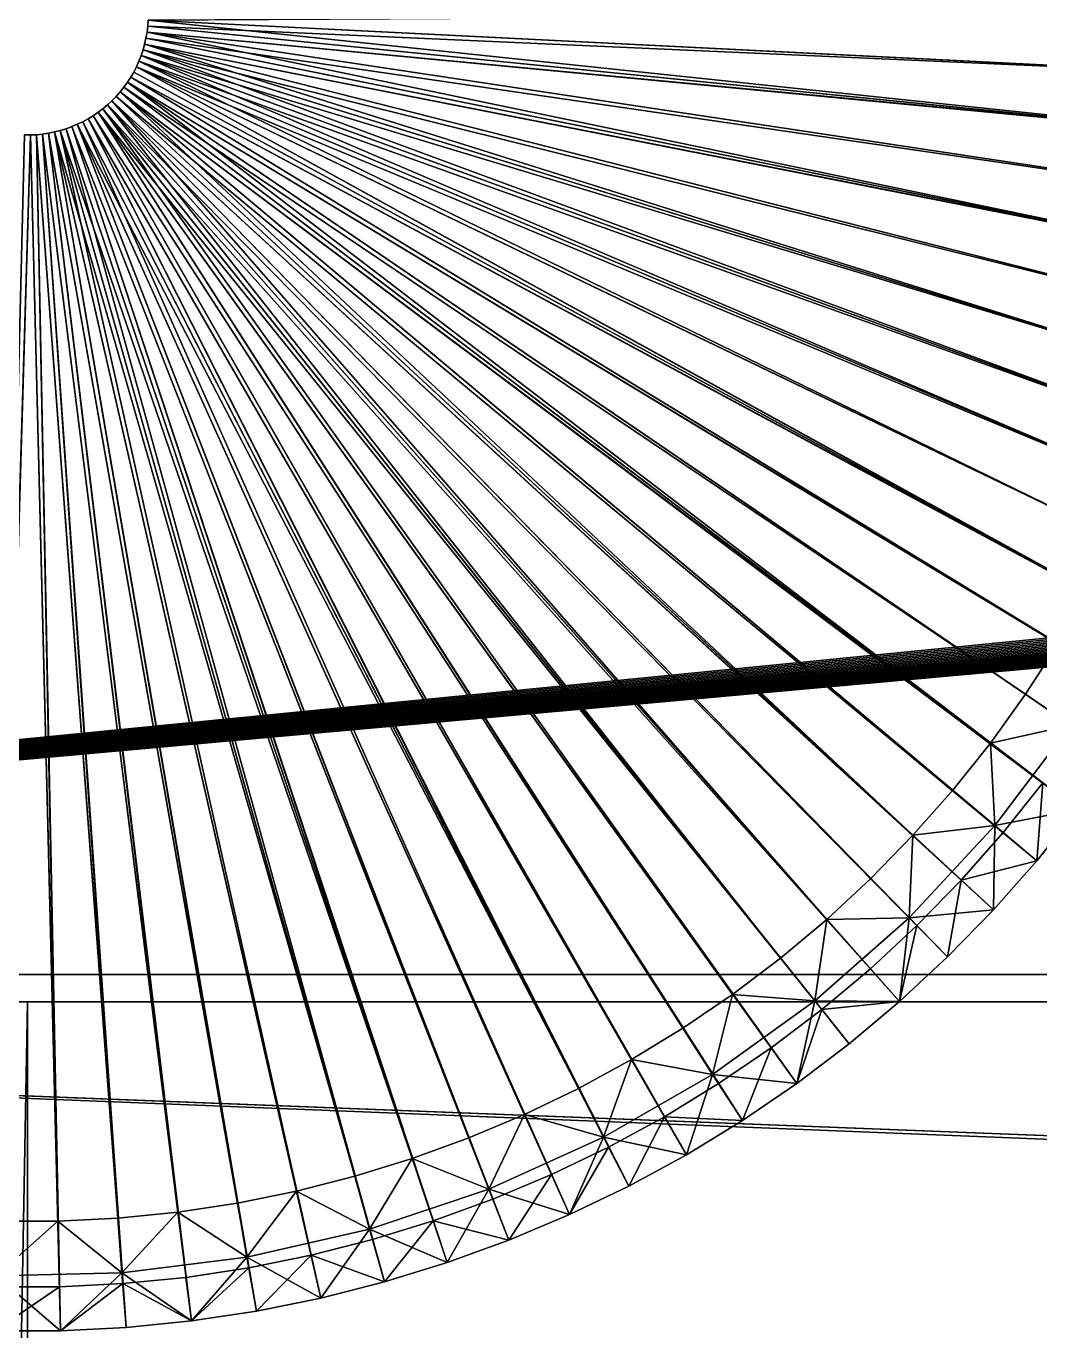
# Model space of a CAD drawing. Header units: millimetres. Extents: x 0 to 520, y -2 to 382.
# Drawn here: x 63.97 to 82.44, y 14 to 37.79 of the extents above; entities that cross this region are included whole.
import ezdxf

# ---------------------------------------------------------------- set-up
doc = ezdxf.new("R2010")
doc.units = ezdxf.units.MM

msp = doc.modelspace()

# ---------------------------------------------------------------- linework, layer by layer
at = {"layer": 'BRASS', "color": 52}
for points in [[(509.2, 369.2, 103), (10.8, 369.2, 103), (10.8, 10.8, 103)], [(509.2, 369.2, 103), (10.8, 10.8, 103), (509.2, 10.8, 103)], [(38.6479, 69.9178, 86), (183.4495, 37.5643, 86), (38.6418, 69.8357, 86)], [(38.6479, 70.0822, 86), (183.5134, 37.7159, 86), (38.65, 70, 86)], [(38.6479, 70.0822, 86), (183.5509, 37.7891, 86), (183.5134, 37.7159, 86)], [(38.65, 70, 86), (183.4796, 37.6409, 86), (38.6479, 69.9178, 86)], [(38.6479, 69.9178, 86), (183.4796, 37.6409, 86), (183.4495, 37.5643, 86)], [(38.65, 70, 86), (183.5134, 37.7159, 86), (183.4796, 37.6409, 86)], [(38.6316, 69.7541, 86), (183.401, 37.4071, 86), (38.6173, 69.6731, 86)], [(38.6418, 69.8357, 86), (183.4233, 37.4863, 86), (38.6316, 69.7541, 86)], [(38.6316, 69.7541, 86), (183.4233, 37.4863, 86), (183.401, 37.4071, 86)], [(38.6418, 69.8357, 86), (183.4495, 37.5643, 86), (183.4233, 37.4863, 86)], [(38.5767, 69.5137, 86), (183.3582, 37.1643, 86), (38.5505, 69.4357, 86)], [(38.599, 69.5929, 86), (183.3684, 37.2459, 86), (38.5767, 69.5137, 86)], [(38.5767, 69.5137, 86), (183.3684, 37.2459, 86), (183.3582, 37.1643, 86)], [(38.6173, 69.6731, 86), (183.3827, 37.3269, 86), (38.599, 69.5929, 86)], [(38.599, 69.5929, 86), (183.3827, 37.3269, 86), (183.3684, 37.2459, 86)], [(38.6173, 69.6731, 86), (183.401, 37.4071, 86), (183.3827, 37.3269, 86)], [(38.4491, 69.2109, 86), (183.3582, 36.8357, 86), (38.4079, 69.1396, 86)], [(38.4866, 69.2841, 86), (183.3521, 36.9178, 86), (38.4491, 69.2109, 86)], [(38.4491, 69.2109, 86), (183.3521, 36.9178, 86), (183.3582, 36.8357, 86)], [(38.5204, 69.3591, 86), (183.35, 37, 86), (38.4866, 69.2841, 86)], [(38.4866, 69.2841, 86), (183.35, 37, 86), (183.3521, 36.9178, 86)], [(38.5505, 69.4357, 86), (183.3521, 37.0822, 86), (38.5204, 69.3591, 86)], [(38.5204, 69.3591, 86), (183.3521, 37.0822, 86), (183.35, 37, 86)], [(38.5505, 69.4357, 86), (183.3582, 37.1643, 86), (183.3521, 37.0822, 86)], [(38.3153, 69.0037, 86), (183.401, 36.5929, 86), (20.5, 20.5, 86)], [(38.3633, 69.0705, 86), (183.3827, 36.6731, 86), (38.3153, 69.0037, 86)], [(38.3153, 69.0037, 86), (183.3827, 36.6731, 86), (183.401, 36.5929, 86)], [(38.4079, 69.1396, 86), (183.3684, 36.7541, 86), (38.3633, 69.0705, 86)], [(38.3633, 69.0705, 86), (183.3684, 36.7541, 86), (183.3827, 36.6731, 86)], [(38.4079, 69.1396, 86), (183.3582, 36.8357, 86), (183.3684, 36.7541, 86)], [(87.8807, 35.6104), (66.1973, 37.8903), (66.1891, 37.781)], [(66.1891, 37.781, -14), (66.1891, 37.781), (66.1973, 37.8903, -14)], [(66.1891, 37.781), (66.1973, 37.8903), (66.1973, 37.8903, -14)], [(66.1973, 37.8903, -14), (85.9727, 36.9034, -14), (66.1891, 37.781, -14)], [(88, 38), (66.1973, 37.8903), (87.9702, 36.8037)], [(66.1973, 37.8903, -14), (86, 38, -14), (85.9727, 36.9034, -14)], [(87.9702, 36.8037), (66.1973, 37.8903), (87.8807, 35.6104)], [(87.7319, 34.423), (66.1754, 37.6721), (66.1564, 37.5641)], [(66.1564, 37.5641), (66.1754, 37.6721), (66.1564, 37.5641, -14)], [(66.1564, 37.5641, -14), (66.1754, 37.6721), (66.1754, 37.6721, -14)], [(66.1754, 37.6721, -14), (85.5638, 33.6408, -14), (66.1564, 37.5641, -14)], [(87.8807, 35.6104), (66.1891, 37.781), (66.1754, 37.6721)], [(66.1754, 37.6721, -14), (66.1891, 37.781), (66.1891, 37.781, -14)], [(66.1754, 37.6721), (66.1891, 37.781), (66.1754, 37.6721, -14)], [(66.1891, 37.781, -14), (85.8907, 35.8095, -14), (66.1754, 37.6721, -14)], [(87.8807, 35.6104), (66.1754, 37.6721), (87.7319, 34.423)], [(66.1754, 37.6721, -14), (85.7543, 34.7211, -14), (85.5638, 33.6408, -14)], [(66.1754, 37.6721, -14), (85.8907, 35.8095, -14), (85.7543, 34.7211, -14)], [(66.1891, 37.781, -14), (85.9727, 36.9034, -14), (85.8907, 35.8095, -14)], [(86.5526, 29.7915), (66.1023, 37.3515), (66.0673, 37.2476)], [(66.0673, 37.2476), (66.1023, 37.3515), (66.0673, 37.2476, -14)], [(66.0673, 37.2476, -14), (66.1023, 37.3515), (66.1023, 37.3515, -14)], [(66.1023, 37.3515, -14), (85.0226, 31.5154, -14), (66.0673, 37.2476, -14)], [(87.2579, 32.0778), (66.132, 37.4571), (66.1023, 37.3515)], [(66.1023, 37.3515), (66.132, 37.4571), (66.1023, 37.3515, -14)], [(66.1023, 37.3515, -14), (66.132, 37.4571), (66.132, 37.4571, -14)], [(66.132, 37.4571, -14), (85.0226, 31.5154, -14), (66.1023, 37.3515, -14)], [(86.9337, 30.9259), (66.1023, 37.3515), (86.5526, 29.7915)], [(87.2579, 32.0778), (66.1023, 37.3515), (86.9337, 30.9259)], [(87.5241, 33.2445), (66.1564, 37.5641), (66.132, 37.4571)], [(66.132, 37.4571, -14), (66.132, 37.4571), (66.1564, 37.5641, -14)], [(66.132, 37.4571), (66.1564, 37.5641), (66.1564, 37.5641, -14)], [(66.1564, 37.5641, -14), (85.5638, 33.6408, -14), (66.132, 37.4571, -14)], [(87.5241, 33.2445), (66.132, 37.4571), (87.2579, 32.0778)], [(66.132, 37.4571, -14), (85.3197, 32.5713, -14), (85.0226, 31.5154, -14)], [(66.132, 37.4571, -14), (85.5638, 33.6408, -14), (85.3197, 32.5713, -14)], [(87.7319, 34.423), (66.1564, 37.5641), (87.5241, 33.2445)], [(86.1154, 28.6776), (66.0272, 37.1454), (65.9821, 37.0455)], [(65.9821, 37.0455), (66.0272, 37.1454), (65.9821, 37.0455, -14)], [(65.9821, 37.0455, -14), (66.0272, 37.1454), (66.0272, 37.1454, -14)], [(66.0272, 37.1454, -14), (83.8213, 28.4546, -14), (65.9821, 37.0455, -14)], [(86.5526, 29.7915), (66.0673, 37.2476), (66.0272, 37.1454)], [(66.0272, 37.1454), (66.0673, 37.2476), (66.0272, 37.1454, -14)], [(66.0272, 37.1454, -14), (66.0673, 37.2476), (66.0673, 37.2476, -14)], [(66.0673, 37.2476, -14), (84.2725, 29.4544, -14), (66.0272, 37.1454, -14)], [(86.5526, 29.7915), (66.0272, 37.1454), (86.1154, 28.6776)], [(66.0272, 37.1454, -14), (84.2725, 29.4544, -14), (83.8213, 28.4546, -14)], [(66.0673, 37.2476, -14), (84.6732, 30.4756, -14), (84.2725, 29.4544, -14)], [(66.0673, 37.2476, -14), (85.0226, 31.5154, -14), (84.6732, 30.4756, -14)], [(85.0773, 26.5219), (65.9321, 36.9478), (65.8772, 36.8528)], [(65.8772, 36.8528, -14), (65.8772, 36.8528), (65.9321, 36.9478, -14)], [(65.8772, 36.8528), (65.9321, 36.9478), (65.9321, 36.9478, -14)], [(65.9321, 36.9478, -14), (83.3209, 27.4784, -14), (65.8772, 36.8528, -14)], [(85.0773, 26.5219), (65.9821, 37.0455), (65.9321, 36.9478)], [(65.9321, 36.9478), (65.9821, 37.0455), (65.9321, 36.9478, -14)], [(65.9321, 36.9478, -14), (65.9821, 37.0455), (65.9821, 37.0455, -14)], [(65.9821, 37.0455, -14), (83.3209, 27.4784, -14), (65.9321, 36.9478, -14)], [(85.6233, 27.5868), (65.9821, 37.0455), (85.0773, 26.5219)], [(86.1154, 28.6776), (65.9821, 37.0455), (85.6233, 27.5868)], [(65.9821, 37.0455, -14), (83.8213, 28.4546, -14), (83.3209, 27.4784, -14)], [(83.1312, 23.5087), (65.7537, 36.6716), (65.6853, 36.5859)], [(65.6853, 36.5859), (65.7537, 36.6716), (65.6853, 36.5859, -14)], [(65.6853, 36.5859, -14), (65.7537, 36.6716), (65.7537, 36.6716, -14)], [(65.7537, 36.6716, -14), (81.5369, 24.7163, -14), (65.6853, 36.5859, -14)], [(83.1312, 23.5087), (65.8177, 36.7607), (65.7537, 36.6716)], [(65.7537, 36.6716), (65.8177, 36.7607), (65.7537, 36.6716, -14)], [(65.7537, 36.6716, -14), (65.8177, 36.7607), (65.8177, 36.7607, -14)], [(65.8177, 36.7607, -14), (82.1773, 25.607, -14), (65.7537, 36.6716, -14)], [(65.7537, 36.6716, -14), (82.1773, 25.607, -14), (81.5369, 24.7163, -14)], [(84.479, 25.4856), (65.8772, 36.8528), (65.8177, 36.7607)], [(65.8177, 36.7607), (65.8772, 36.8528), (65.8177, 36.7607, -14)], [(65.8177, 36.7607, -14), (65.8772, 36.8528), (65.8772, 36.8528, -14)], [(65.8772, 36.8528, -14), (82.7724, 26.5284, -14), (65.8177, 36.7607, -14)], [(83.8297, 24.4803), (65.8177, 36.7607), (83.1312, 23.5087)], [(84.479, 25.4856), (65.8177, 36.7607), (83.8297, 24.4803)], [(65.8177, 36.7607, -14), (82.7724, 26.5284, -14), (82.1773, 25.607, -14)], [(85.0773, 26.5219), (65.8772, 36.8528), (84.479, 25.4856)], [(65.8772, 36.8528, -14), (83.3209, 27.4784, -14), (82.7724, 26.5284, -14)], [(20.5, 20.5, 86), (183.401, 36.5929, 86), (183.4233, 36.5137, 86)], [(20.5, 20.5, 86), (183.4233, 36.5137, 86), (183.4495, 36.4357, 86)], [(20.5, 20.5, 86), (183.4495, 36.4357, 86), (183.4796, 36.3591, 86)], [(65.5361, 36.4251), (65.4557, 36.3505), (80.7577, 20.8192)], [(65.4557, 36.3505, -14), (65.5361, 36.4251), (65.5361, 36.4251, -14)], [(65.4557, 36.3505), (65.5361, 36.4251), (65.4557, 36.3505, -14)], [(65.4557, 36.3505, -14), (65.5361, 36.4251, -14), (78.5571, 21.5048, -14)], [(81.5932, 21.6759), (65.6127, 36.5036), (65.5361, 36.4251)], [(65.5361, 36.4251, -14), (65.5361, 36.4251), (65.6127, 36.5036, -14)], [(65.5361, 36.4251), (65.6127, 36.5036), (65.6127, 36.5036, -14)], [(65.6127, 36.5036, -14), (80.1271, 23.0362, -14), (65.5361, 36.4251, -14)], [(81.5932, 21.6759), (65.5361, 36.4251), (80.7577, 20.8192)], [(78.5571, 21.5048, -14), (65.5361, 36.4251, -14), (79.3612, 22.2509, -14)], [(65.5361, 36.4251, -14), (80.1271, 23.0362, -14), (79.3612, 22.2509, -14)], [(82.3851, 22.5731), (65.6853, 36.5859), (65.6127, 36.5036)], [(65.6127, 36.5036), (65.6853, 36.5859), (65.6127, 36.5036, -14)], [(65.6127, 36.5036, -14), (65.6853, 36.5859), (65.6853, 36.5859, -14)], [(65.6853, 36.5859, -14), (80.1271, 23.0362, -14), (65.6127, 36.5036, -14)], [(82.3851, 22.5731), (65.6127, 36.5036), (81.5932, 21.6759)], [(83.1312, 23.5087), (65.6853, 36.5859), (82.3851, 22.5731)], [(65.6853, 36.5859, -14), (80.853, 23.8587, -14), (80.1271, 23.0362, -14)], [(65.6853, 36.5859, -14), (81.5369, 24.7163, -14), (80.853, 23.8587, -14)], [(20.5, 20.5, 86), (183.4796, 36.3591, 86), (183.5134, 36.2841, 86)], [(20.5, 20.5, 86), (183.5134, 36.2841, 86), (183.5509, 36.2109, 86)], [(20.5, 20.5, 86), (183.5509, 36.2109, 86), (183.5921, 36.1396, 86)], [(65.1936, 36.1519), (65.1, 36.0947), (76, 17.2154)], [(65.1, 36.0947, -14), (65.1936, 36.1519), (65.1936, 36.1519, -14)], [(65.1, 36.0947), (65.1936, 36.1519), (65.1, 36.0947, -14)], [(65.1, 36.0947, -14), (65.1936, 36.1519, -14), (75, 18.9474, -14)], [(65.2842, 36.2137), (65.1936, 36.1519), (77.0211, 17.8394)], [(65.1936, 36.1519, -14), (65.1936, 36.1519), (65.2842, 36.2137, -14)], [(65.1936, 36.1519), (65.2842, 36.2137), (65.2842, 36.2137, -14)], [(65.1936, 36.1519, -14), (65.2842, 36.2137, -14), (75.936, 19.5194, -14)], [(65.1936, 36.1519), (76, 17.2154), (77.0211, 17.8394)], [(75, 18.9474, -14), (65.1936, 36.1519, -14), (75.936, 19.5194, -14)], [(65.3717, 36.28), (65.2842, 36.2137), (78.0098, 18.5135)], [(65.2842, 36.2137, -14), (65.3717, 36.28), (65.3717, 36.28, -14)], [(65.2842, 36.2137), (65.3717, 36.28), (65.2842, 36.2137, -14)], [(65.2842, 36.2137, -14), (65.3717, 36.28, -14), (77.7168, 20.7997, -14)], [(65.2842, 36.2137), (77.0211, 17.8394), (78.0098, 18.5135)], [(75.936, 19.5194, -14), (65.2842, 36.2137, -14), (76.8424, 20.1374, -14)], [(76.8424, 20.1374, -14), (65.2842, 36.2137, -14), (77.7168, 20.7997, -14)], [(65.4557, 36.3505), (65.3717, 36.28), (79.8805, 20.0053)], [(65.3717, 36.28, -14), (65.4557, 36.3505), (65.4557, 36.3505, -14)], [(65.3717, 36.28), (65.4557, 36.3505), (65.3717, 36.28, -14)], [(65.3717, 36.28, -14), (65.4557, 36.3505, -14), (77.7168, 20.7997, -14)], [(65.3717, 36.28), (78.0098, 18.5135), (78.9638, 19.236)], [(65.3717, 36.28), (78.9638, 19.236), (79.8805, 20.0053)], [(65.4557, 36.3505), (79.8805, 20.0053), (80.7577, 20.8192)], [(77.7168, 20.7997, -14), (65.4557, 36.3505, -14), (78.5571, 21.5048, -14)], [(20.5, 20.5, 86), (183.5921, 36.1396, 86), (183.6367, 36.0705, 86)], [(20.5, 20.5, 86), (183.6367, 36.0705, 86), (183.6847, 36.0037, 86)], [(20.5, 20.5, 86), (183.6847, 36.0037, 86), (183.736, 35.9394, 86)], [(20.5, 20.5, 86), (183.736, 35.9394, 86), (183.7905, 35.8777, 86)], [(64.7007, 35.9146), (64.5958, 35.8822), (70.5002, 14.897)], [(64.5958, 35.8822, -14), (64.7007, 35.9146), (64.7007, 35.9146, -14)], [(64.5958, 35.8822), (64.7007, 35.9146), (64.5958, 35.8822, -14)], [(64.5958, 35.8822, -14), (64.7007, 35.9146, -14), (71.0067, 17.1456, -14)], [(64.8038, 35.9521), (64.7007, 35.9146), (71.6437, 15.2497)], [(64.7007, 35.9146, -14), (64.8038, 35.9521), (64.8038, 35.9521, -14)], [(64.7007, 35.9146), (64.8038, 35.9521), (64.7007, 35.9146, -14)], [(64.7007, 35.9146, -14), (64.8038, 35.9521, -14), (71.0067, 17.1456, -14)], [(64.7007, 35.9146), (70.5002, 14.897), (71.6437, 15.2497)], [(64.9048, 35.9947), (64.8038, 35.9521), (72.7682, 15.659)], [(64.8038, 35.9521, -14), (64.8038, 35.9521), (64.9048, 35.9947, -14)], [(64.8038, 35.9521), (64.9048, 35.9947), (64.9048, 35.9947, -14)], [(64.8038, 35.9521, -14), (64.9048, 35.9947, -14), (72.0375, 17.5208, -14)], [(64.8038, 35.9521), (71.6437, 15.2497), (72.7682, 15.659)], [(71.0067, 17.1456, -14), (64.8038, 35.9521, -14), (72.0375, 17.5208, -14)], [(65.0037, 36.0423), (64.9048, 35.9947), (73.8709, 16.1239)], [(64.9048, 35.9947, -14), (65.0037, 36.0423), (65.0037, 36.0423, -14)], [(64.9048, 35.9947), (65.0037, 36.0423), (64.9048, 35.9947, -14)], [(64.9048, 35.9947, -14), (65.0037, 36.0423, -14), (74.0366, 18.4228, -14)], [(64.9048, 35.9947), (72.7682, 15.659), (73.8709, 16.1239)], [(72.0375, 17.5208, -14), (64.9048, 35.9947, -14), (73.0483, 17.9469, -14)], [(73.0483, 17.9469, -14), (64.9048, 35.9947, -14), (74.0366, 18.4228, -14)], [(65.1, 36.0947), (65.0037, 36.0423), (74.9491, 16.6431)], [(65.0037, 36.0423, -14), (65.1, 36.0947), (65.1, 36.0947, -14)], [(65.0037, 36.0423), (65.1, 36.0947), (65.0037, 36.0423, -14)], [(65.0037, 36.0423, -14), (65.1, 36.0947, -14), (74.0366, 18.4228, -14)], [(65.0037, 36.0423), (73.8709, 16.1239), (74.9491, 16.6431)], [(65.1, 36.0947), (74.9491, 16.6431), (76, 17.2154)], [(74.0366, 18.4228, -14), (65.1, 36.0947, -14), (75, 18.9474, -14)], [(20.5, 20.5, 86), (183.7905, 35.8777, 86), (183.8479, 35.8188, 86)], [(183.8479, 35.8188, 86), (183.9082, 35.7629, 86), (20.5, 20.5, 86)], [(183.9082, 35.7629, 86), (183.9712, 35.71, 86), (20.5, 20.5, 86)], [(183.9712, 35.71, 86), (184.0368, 35.6603, 86), (20.5, 20.5, 86)], [(64.0548, 35.8007), (63.9452, 35.8007), (63.4017, 14.0075)], [(64.0548, 35.8007), (63.4017, 14.0075), (64.5983, 14.0075)], [(63.9452, 35.8007, -14), (64.0548, 35.8007, -14), (63.4515, 16.0068, -14)], [(63.4515, 16.0068, -14), (64.0548, 35.8007, -14), (64.5485, 16.0068, -14)], [(63.9452, 35.8007, -14), (64.0548, 35.8007), (64.0548, 35.8007, -14)], [(63.9452, 35.8007), (64.0548, 35.8007), (63.9452, 35.8007, -14)], [(64.1644, 35.8062), (64.0548, 35.8007), (64.5983, 14.0075)], [(64.0548, 35.8007, -14), (64.1644, 35.8062), (64.1644, 35.8062, -14)], [(64.0548, 35.8007), (64.1644, 35.8062), (64.0548, 35.8007, -14)], [(64.0548, 35.8007, -14), (64.1644, 35.8062, -14), (64.5485, 16.0068, -14)], [(64.2736, 35.8171), (64.1644, 35.8062), (65.7935, 14.0671)], [(64.1644, 35.8062, -14), (64.2736, 35.8171), (64.2736, 35.8171, -14)], [(64.1644, 35.8062), (64.2736, 35.8171), (64.1644, 35.8062, -14)], [(64.1644, 35.8062, -14), (64.2736, 35.8171, -14), (65.6441, 16.0615, -14)], [(64.1644, 35.8062), (64.5983, 14.0075), (65.7935, 14.0671)], [(64.5485, 16.0068, -14), (64.1644, 35.8062, -14), (65.6441, 16.0615, -14)], [(64.382, 35.8334), (64.2736, 35.8171), (66.9842, 14.1863)], [(64.2736, 35.8171, -14), (64.382, 35.8334), (64.382, 35.8334, -14)], [(64.2736, 35.8171), (64.382, 35.8334), (64.2736, 35.8171, -14)], [(64.2736, 35.8171, -14), (64.382, 35.8334, -14), (66.7356, 16.1707, -14)], [(64.2736, 35.8171), (65.7935, 14.0671), (66.9842, 14.1863)], [(65.6441, 16.0615, -14), (64.2736, 35.8171, -14), (66.7356, 16.1707, -14)], [(64.4895, 35.8552), (64.382, 35.8334), (68.1676, 14.3646)], [(64.382, 35.8334, -14), (64.4895, 35.8552), (64.4895, 35.8552, -14)], [(64.382, 35.8334), (64.4895, 35.8552), (64.382, 35.8334, -14)], [(64.382, 35.8334, -14), (64.4895, 35.8552, -14), (67.8203, 16.3342, -14)], [(64.382, 35.8334), (66.9842, 14.1863), (68.1676, 14.3646)], [(66.7356, 16.1707, -14), (64.382, 35.8334, -14), (67.8203, 16.3342, -14)], [(64.5958, 35.8822), (64.4895, 35.8552), (69.3405, 14.6017)], [(64.4895, 35.8552, -14), (64.5958, 35.8822), (64.5958, 35.8822, -14)], [(64.4895, 35.8552), (64.5958, 35.8822), (64.4895, 35.8552, -14)], [(64.4895, 35.8552, -14), (64.5958, 35.8822, -14), (69.9585, 16.8223, -14)], [(64.4895, 35.8552), (68.1676, 14.3646), (69.3405, 14.6017)], [(67.8203, 16.3342, -14), (64.4895, 35.8552, -14), (68.8955, 16.5516, -14)], [(68.8955, 16.5516, -14), (64.4895, 35.8552, -14), (69.9585, 16.8223, -14)], [(64.5958, 35.8822), (69.3405, 14.6017), (70.5002, 14.897)], [(69.9585, 16.8223, -14), (64.5958, 35.8822, -14), (71.0067, 17.1456, -14)], [(184.0368, 35.6603, 86), (184.1048, 35.614, 86), (20.5, 20.5, 86)], [(184.1048, 35.614, 86), (184.175, 35.5711, 86), (20.5, 20.5, 86)], [(184.175, 35.5711, 86), (184.2473, 35.5317, 86), (20.5, 20.5, 86)], [(184.2473, 35.5317, 86), (184.3214, 35.496, 86), (20.5, 20.5, 86)], [(184.3214, 35.496, 86), (184.3972, 35.4641, 86), (20.5, 20.5, 86)], [(184.3972, 35.4641, 86), (184.4745, 35.4359, 86), (20.5, 20.5, 86)], [(184.4745, 35.4359, 86), (184.5531, 35.4117, 86), (20.5, 20.5, 86)], [(184.5531, 35.4117, 86), (184.6328, 35.3914, 86), (20.5, 20.5, 86)], [(184.6328, 35.3914, 86), (184.7135, 35.3751, 86), (20.5, 20.5, 86)], [(184.7135, 35.3751, 86), (184.7948, 35.3628, 86), (20.5, 20.5, 86)], [(184.7948, 35.3628, 86), (184.8767, 35.3546, 86), (20.5, 20.5, 86)], [(184.8767, 35.3546, 86), (184.9589, 35.3505, 86), (20.5, 20.5, 86)], [(184.9589, 35.3505, 86), (185.0411, 35.3505, 86), (20.5, 20.5, 86)], [(499.5, 20.5, 86), (20.5, 20.5, 86), (185.0411, 35.3505, 86)], [(83.0035, 25.0436, -13), (82.1773, 25.607, -14), (82.7724, 26.5284, -14)], [(83.0035, 25.0436, -13), (81.5369, 24.7163, -14), (82.1773, 25.607, -14)], [(83.0035, 25.0436, -13), (81.619, 23.2159, -13), (81.5369, 24.7163, -14)], [(83.0035, 25.0436, -13), (83.1312, 23.5087, -12), (81.619, 23.2159, -13)], [(81.619, 23.2159, -13), (80.853, 23.8587, -14), (81.5369, 24.7163, -14)], [(81.619, 23.2159, -13), (80.1271, 23.0362, -14), (80.853, 23.8587, -14)], [(81.7722, 23.0873, -3), (82.4935, 23.9917, -3), (82.3851, 22.5731, -3)], [(82.4935, 23.9917, -3), (81.7722, 23.0873, -3), (81.7722, 23.0873, -4)], [(82.4935, 23.9917, -3), (81.7722, 23.0873, -4), (82.4935, 23.9917, -4)], [(82.4935, 23.9917, -4), (81.7722, 23.0873, -4), (82.3851, 22.5731, -4)], [(82.4935, 23.9917, -3), (83.1312, 23.5087, -3), (82.3851, 22.5731, -3)], [(83.1312, 23.5087, -4), (82.4935, 23.9917, -4), (82.3851, 22.5731, -4)], [(81.619, 23.2159, -13), (83.1312, 23.5087, -12), (82.3851, 22.5731, -12)], [(83.1312, 23.5087), (82.3851, 22.5731), (82.3851, 22.5731, -3)], [(83.1312, 23.5087), (82.3851, 22.5731, -3), (83.1312, 23.5087, -3)], [(83.1312, 23.5087, -4), (82.3851, 22.5731, -4), (82.3851, 22.5731, -12)], [(83.1312, 23.5087, -4), (82.3851, 22.5731, -12), (83.1312, 23.5087, -12)], [(81.619, 23.2159, -13), (80.0594, 21.5351, -13), (80.1271, 23.0362, -14)], [(81.619, 23.2159, -13), (81.5932, 21.6759, -12), (80.0594, 21.5351, -13)], [(81.7722, 23.0873, -3), (82.3851, 22.5731, -3), (81.0068, 22.22, -3)], [(81.7722, 23.0873, -3), (81.0068, 22.22, -3), (81.0068, 22.22, -4)], [(81.7722, 23.0873, -3), (81.0068, 22.22, -4), (81.7722, 23.0873, -4)], [(82.3851, 22.5731, -4), (81.7722, 23.0873, -4), (81.0068, 22.22, -4)], [(81.619, 23.2159, -13), (82.3851, 22.5731, -12), (81.5932, 21.6759, -12)], [(80.0594, 21.5351, -13), (79.3612, 22.2509, -14), (80.1271, 23.0362, -14)], [(81.0068, 22.22, -3), (82.3851, 22.5731, -3), (81.5932, 21.6759, -3)], [(82.3851, 22.5731, -4), (81.0068, 22.22, -4), (81.5932, 21.6759, -4)], [(81.5932, 21.6759), (81.5932, 21.6759, -3), (82.3851, 22.5731, -3)], [(82.3851, 22.5731), (81.5932, 21.6759), (82.3851, 22.5731, -3)], [(82.3851, 22.5731, -4), (81.5932, 21.6759, -4), (81.5932, 21.6759, -12)], [(82.3851, 22.5731, -4), (81.5932, 21.6759, -12), (82.3851, 22.5731, -12)], [(80.0594, 21.5351, -13), (78.5571, 21.5048, -14), (79.3612, 22.2509, -14)], [(80.1991, 21.3919, -3), (81.0068, 22.22, -3), (80.7577, 20.8192, -3)], [(81.0068, 22.22, -3), (80.1991, 21.3919, -4), (81.0068, 22.22, -4)], [(81.0068, 22.22, -3), (80.1991, 21.3919, -3), (80.1991, 21.3919, -4)], [(81.0068, 22.22, -4), (80.1991, 21.3919, -4), (80.7577, 20.8192, -4)], [(81.0068, 22.22, -3), (81.5932, 21.6759, -3), (80.7577, 20.8192, -3)], [(81.5932, 21.6759, -4), (81.0068, 22.22, -4), (80.7577, 20.8192, -4)], [(80.0594, 21.5351, -13), (81.5932, 21.6759, -12), (80.7577, 20.8192, -12)], [(81.5932, 21.6759), (80.7577, 20.8192, -3), (81.5932, 21.6759, -3)], [(81.5932, 21.6759), (80.7577, 20.8192), (80.7577, 20.8192, -3)], [(81.5932, 21.6759, -4), (80.7577, 20.8192, -12), (81.5932, 21.6759, -12)], [(81.5932, 21.6759, -4), (80.7577, 20.8192, -4), (80.7577, 20.8192, -12)], [(78.3403, 20.0179, -13), (77.7168, 20.7997, -14), (78.5571, 21.5048, -14)], [(80.0594, 21.5351, -13), (79.8805, 20.0053, -12), (78.3403, 20.0179, -13)], [(80.0594, 21.5351, -13), (78.3403, 20.0179, -13), (78.5571, 21.5048, -14)], [(80.0594, 21.5351, -13), (80.7577, 20.8192, -12), (79.8805, 20.0053, -12)], [(79.3511, 20.6051, -3), (80.1991, 21.3919, -3), (79.8805, 20.0053, -3)], [(80.1991, 21.3919, -3), (79.3511, 20.6051, -4), (80.1991, 21.3919, -4)], [(80.1991, 21.3919, -3), (79.3511, 20.6051, -3), (79.3511, 20.6051, -4)], [(80.1991, 21.3919, -4), (79.3511, 20.6051, -4), (79.8805, 20.0053, -4)], [(79.8805, 20.0053, -3), (80.1991, 21.3919, -3), (80.7577, 20.8192, -3)], [(80.1991, 21.3919, -4), (79.8805, 20.0053, -4), (80.7577, 20.8192, -4)], [(78.3403, 20.0179, -13), (76.8424, 20.1374, -14), (77.7168, 20.7997, -14)], [(80.7577, 20.8192), (79.8805, 20.0053, -3), (80.7577, 20.8192, -3)], [(80.7577, 20.8192), (79.8805, 20.0053), (79.8805, 20.0053, -3)], [(80.7577, 20.8192, -4), (79.8805, 20.0053, -12), (80.7577, 20.8192, -12)], [(80.7577, 20.8192, -4), (79.8805, 20.0053, -4), (79.8805, 20.0053, -12)], [(0, 0, 90), (499.5, 20.5, 90), (520, 0, 90)], [(20.5, 20.5, 90), (499.5, 20.5, 90), (0, 0, 90)], [(499.5, 20.5, 86), (499.5, 20.5, 90), (20.5, 20.5, 86)], [(20.5, 20.5, 86), (499.5, 20.5, 90), (20.5, 20.5, 90)], [(78.465, 19.8615, -3), (79.3511, 20.6051, -3), (79.8805, 20.0053, -3)], [(79.3511, 20.6051, -3), (78.465, 19.8615, -4), (79.3511, 20.6051, -4)], [(79.3511, 20.6051, -3), (78.465, 19.8615, -3), (78.465, 19.8615, -4)], [(79.3511, 20.6051, -4), (78.465, 19.8615, -4), (79.8805, 20.0053, -4)], [(76.4786, 18.6794, -13), (75.936, 19.5194, -14), (76.8424, 20.1374, -14)], [(78.3403, 20.0179, -13), (76.4786, 18.6794, -13), (76.8424, 20.1374, -14)], [(78.3403, 20.0179, -13), (78.0098, 18.5135, -12), (76.4786, 18.6794, -13)], [(78.3403, 20.0179, -13), (78.9638, 19.236, -12), (78.0098, 18.5135, -12)], [(78.3403, 20.0179, -13), (79.8805, 20.0053, -12), (78.9638, 19.236, -12)], [(78.465, 19.8615, -3), (79.8805, 20.0053, -3), (78.9638, 19.236, -3)], [(79.8805, 20.0053, -4), (78.465, 19.8615, -4), (78.9638, 19.236, -4)], [(78.9638, 19.236), (78.9638, 19.236, -3), (79.8805, 20.0053, -3)], [(79.8805, 20.0053), (78.9638, 19.236), (79.8805, 20.0053, -3)], [(78.9638, 19.236, -4), (78.9638, 19.236, -12), (79.8805, 20.0053, -12)], [(79.8805, 20.0053, -4), (78.9638, 19.236, -4), (79.8805, 20.0053, -12)], [(77.5429, 19.163, -3), (78.465, 19.8615, -3), (78.0098, 18.5135, -3)], [(78.465, 19.8615, -3), (77.5429, 19.163, -4), (78.465, 19.8615, -4)], [(78.465, 19.8615, -3), (77.5429, 19.163, -3), (77.5429, 19.163, -4)], [(78.465, 19.8615, -4), (77.5429, 19.163, -4), (78.0098, 18.5135, -4)], [(78.0098, 18.5135, -3), (78.465, 19.8615, -3), (78.9638, 19.236, -3)], [(78.465, 19.8615, -4), (78.0098, 18.5135, -4), (78.9638, 19.236, -4)], [(76.4786, 18.6794, -13), (75, 18.9474, -14), (75.936, 19.5194, -14)], [(76.5871, 18.5114, -3), (77.5429, 19.163, -3), (77.0211, 17.8394, -3)], [(77.5429, 19.163, -3), (76.5871, 18.5114, -4), (77.5429, 19.163, -4)], [(77.5429, 19.163, -3), (76.5871, 18.5114, -3), (76.5871, 18.5114, -4)], [(77.5429, 19.163, -4), (76.5871, 18.5114, -4), (77.0211, 17.8394, -4)], [(77.0211, 17.8394, -3), (77.5429, 19.163, -3), (78.0098, 18.5135, -3)], [(77.5429, 19.163, -4), (77.0211, 17.8394, -4), (78.0098, 18.5135, -4)], [(78.9638, 19.236), (78.0098, 18.5135, -3), (78.9638, 19.236, -3)], [(78.9638, 19.236), (78.0098, 18.5135), (78.0098, 18.5135, -3)], [(78.9638, 19.236, -4), (78.0098, 18.5135, -12), (78.9638, 19.236, -12)], [(78.9638, 19.236, -4), (78.0098, 18.5135, -4), (78.0098, 18.5135, -12)], [(74.4928, 17.5329, -13), (74.0366, 18.4228, -14), (75, 18.9474, -14)], [(76.4786, 18.6794, -13), (74.4928, 17.5329, -13), (75, 18.9474, -14)], [(76.4786, 18.6794, -13), (76, 17.2154, -12), (74.4928, 17.5329, -13)], [(76.4786, 18.6794, -13), (77.0211, 17.8394, -12), (76, 17.2154, -12)], [(76.4786, 18.6794, -13), (78.0098, 18.5135, -12), (77.0211, 17.8394, -12)], [(74.4928, 17.5329, -13), (73.0483, 17.9469, -14), (74.0366, 18.4228, -14)], [(75.6, 17.9082, -3), (76.5871, 18.5114, -3), (77.0211, 17.8394, -3)], [(75.6, 17.9082, -3), (75.6, 17.9082, -4), (76.5871, 18.5114, -4)], [(76.5871, 18.5114, -3), (75.6, 17.9082, -3), (76.5871, 18.5114, -4)], [(76.5871, 18.5114, -4), (75.6, 17.9082, -4), (77.0211, 17.8394, -4)], [(77.0211, 17.8394), (77.0211, 17.8394, -3), (78.0098, 18.5135, -3)], [(78.0098, 18.5135), (77.0211, 17.8394), (78.0098, 18.5135, -3)], [(78.0098, 18.5135, -4), (77.0211, 17.8394, -12), (78.0098, 18.5135, -12)], [(78.0098, 18.5135, -4), (77.0211, 17.8394, -4), (77.0211, 17.8394, -12)], [(72.4028, 16.5899, -13), (72.0375, 17.5208, -14), (73.0483, 17.9469, -14)], [(74.4928, 17.5329, -13), (72.4028, 16.5899, -13), (73.0483, 17.9469, -14)], [(74.5841, 17.355, -3), (75.6, 17.9082, -3), (74.9491, 16.6431, -3)], [(75.6, 17.9082, -3), (74.5841, 17.355, -4), (75.6, 17.9082, -4)], [(75.6, 17.9082, -3), (74.5841, 17.355, -3), (74.5841, 17.355, -4)], [(75.6, 17.9082, -4), (74.5841, 17.355, -4), (74.9491, 16.6431, -4)], [(74.9491, 16.6431, -3), (75.6, 17.9082, -3), (76, 17.2154, -3)], [(75.6, 17.9082, -4), (74.9491, 16.6431, -4), (76, 17.2154, -4)], [(75.6, 17.9082, -3), (77.0211, 17.8394, -3), (76, 17.2154, -3)], [(77.0211, 17.8394, -4), (75.6, 17.9082, -4), (76, 17.2154, -4)], [(77.0211, 17.8394), (76, 17.2154, -3), (77.0211, 17.8394, -3)], [(77.0211, 17.8394), (76, 17.2154), (76, 17.2154, -3)], [(77.0211, 17.8394, -4), (76, 17.2154, -12), (77.0211, 17.8394, -12)], [(77.0211, 17.8394, -4), (76, 17.2154, -4), (76, 17.2154, -12)], [(72.4028, 16.5899, -13), (71.0067, 17.1456, -14), (72.0375, 17.5208, -14)], [(74.4928, 17.5329, -13), (73.8709, 16.1239, -12), (72.4028, 16.5899, -13)], [(74.4928, 17.5329, -13), (74.9491, 16.6431, -12), (73.8709, 16.1239, -12)], [(74.4928, 17.5329, -13), (76, 17.2154, -12), (74.9491, 16.6431, -12)], [(70.2293, 15.8596, -13), (69.9585, 16.8223, -14), (71.0067, 17.1456, -14)], [(72.4028, 16.5899, -13), (70.2293, 15.8596, -13), (71.0067, 17.1456, -14)], [(73.5419, 16.8531, -3), (74.5841, 17.355, -3), (73.8709, 16.1239, -3)], [(73.5419, 16.8531, -3), (73.5419, 16.8531, -4), (74.5841, 17.355, -4)], [(74.5841, 17.355, -3), (73.5419, 16.8531, -3), (74.5841, 17.355, -4)], [(74.5841, 17.355, -4), (73.5419, 16.8531, -4), (73.8709, 16.1239, -4)], [(73.8709, 16.1239, -3), (74.5841, 17.355, -3), (74.9491, 16.6431, -3)], [(74.5841, 17.355, -4), (73.8709, 16.1239, -4), (74.9491, 16.6431, -4)], [(76, 17.2154), (74.9491, 16.6431, -3), (76, 17.2154, -3)], [(76, 17.2154), (74.9491, 16.6431), (74.9491, 16.6431, -3)], [(76, 17.2154, -4), (74.9491, 16.6431, -12), (76, 17.2154, -12)], [(76, 17.2154, -4), (74.9491, 16.6431, -4), (74.9491, 16.6431, -12)], [(70.2293, 15.8596, -13), (68.8955, 16.5516, -14), (69.9585, 16.8223, -14)], [(72.4759, 16.4037, -3), (73.5419, 16.8531, -3), (72.7682, 15.659, -3)], [(73.5419, 16.8531, -3), (72.4759, 16.4037, -4), (73.5419, 16.8531, -4)], [(73.5419, 16.8531, -3), (72.4759, 16.4037, -3), (72.4759, 16.4037, -4)], [(73.5419, 16.8531, -4), (72.4759, 16.4037, -4), (72.7682, 15.659, -4)], [(72.7682, 15.659, -3), (73.5419, 16.8531, -3), (73.8709, 16.1239, -3)], [(73.5419, 16.8531, -4), (72.7682, 15.659, -4), (73.8709, 16.1239, -4)], [(67.9939, 15.3494, -13), (67.8203, 16.3342, -14), (68.8955, 16.5516, -14)], [(70.2293, 15.8596, -13), (67.9939, 15.3494, -13), (68.8955, 16.5516, -14)], [(72.4028, 16.5899, -13), (71.6437, 15.2497, -12), (70.2293, 15.8596, -13)], [(72.4028, 16.5899, -13), (72.7682, 15.659, -12), (71.6437, 15.2497, -12)], [(72.4028, 16.5899, -13), (73.8709, 16.1239, -12), (72.7682, 15.659, -12)], [(73.8709, 16.1239), (73.8709, 16.1239, -3), (74.9491, 16.6431, -3)], [(74.9491, 16.6431), (73.8709, 16.1239), (74.9491, 16.6431, -3)], [(73.8709, 16.1239, -4), (73.8709, 16.1239, -12), (74.9491, 16.6431, -12)], [(74.9491, 16.6431, -4), (73.8709, 16.1239, -4), (74.9491, 16.6431, -12)], [(67.9939, 15.3494, -13), (66.7356, 16.1707, -14), (67.8203, 16.3342, -14)], [(71.3889, 16.0081, -3), (72.4759, 16.4037, -3), (72.7682, 15.659, -3)], [(71.3889, 16.0081, -3), (71.3889, 16.0081, -4), (72.4759, 16.4037, -4)], [(72.4759, 16.4037, -3), (71.3889, 16.0081, -3), (72.4759, 16.4037, -4)], [(72.4759, 16.4037, -4), (71.3889, 16.0081, -4), (72.7682, 15.659, -4)], [(63.4266, 15.0071, -13), (63.4515, 16.0068, -14), (64.5485, 16.0068, -14)], [(65.7188, 15.0643, -13), (63.4266, 15.0071, -13), (64.5485, 16.0068, -14)], [(65.7188, 15.0643, -13), (64.5485, 16.0068, -14), (65.6441, 16.0615, -14)], [(65.7188, 15.0643, -13), (65.6441, 16.0615, -14), (66.7356, 16.1707, -14)], [(67.9939, 15.3494, -13), (65.7188, 15.0643, -13), (66.7356, 16.1707, -14)], [(70.2835, 15.6671, -3), (71.3889, 16.0081, -3), (70.5002, 14.897, -3)], [(71.3889, 16.0081, -3), (70.2835, 15.6671, -4), (71.3889, 16.0081, -4)], [(71.3889, 16.0081, -3), (70.2835, 15.6671, -3), (70.2835, 15.6671, -4)], [(71.3889, 16.0081, -4), (70.2835, 15.6671, -4), (70.5002, 14.897, -4)], [(70.5002, 14.897, -3), (71.3889, 16.0081, -3), (71.6437, 15.2497, -3)], [(71.3889, 16.0081, -4), (70.5002, 14.897, -4), (71.6437, 15.2497, -4)], [(71.3889, 16.0081, -3), (72.7682, 15.659, -3), (71.6437, 15.2497, -3)], [(72.7682, 15.659, -4), (71.3889, 16.0081, -4), (71.6437, 15.2497, -4)], [(73.8709, 16.1239), (72.7682, 15.659, -3), (73.8709, 16.1239, -3)], [(73.8709, 16.1239), (72.7682, 15.659), (72.7682, 15.659, -3)], [(73.8709, 16.1239, -4), (72.7682, 15.659, -12), (73.8709, 16.1239, -12)], [(73.8709, 16.1239, -4), (72.7682, 15.659, -4), (72.7682, 15.659, -12)], [(70.2293, 15.8596, -13), (69.3405, 14.6017, -12), (67.9939, 15.3494, -13)], [(70.2293, 15.8596, -13), (70.5002, 14.897, -12), (69.3405, 14.6017, -12)], [(70.2293, 15.8596, -13), (71.6437, 15.2497, -12), (70.5002, 14.897, -12)], [(69.1625, 15.3817, -3), (70.2835, 15.6671, -3), (70.5002, 14.897, -3)], [(70.2835, 15.6671, -3), (69.1625, 15.3817, -4), (70.2835, 15.6671, -4)], [(70.2835, 15.6671, -3), (69.1625, 15.3817, -3), (69.1625, 15.3817, -4)], [(70.2835, 15.6671, -4), (69.1625, 15.3817, -4), (70.5002, 14.897, -4)], [(72.7682, 15.659), (71.6437, 15.2497, -3), (72.7682, 15.659, -3)], [(72.7682, 15.659), (71.6437, 15.2497), (71.6437, 15.2497, -3)], [(71.6437, 15.2497, -4), (71.6437, 15.2497, -12), (72.7682, 15.659, -12)], [(72.7682, 15.659, -4), (71.6437, 15.2497, -4), (72.7682, 15.659, -12)], [(67.9939, 15.3494, -13), (66.9842, 14.1863, -12), (65.7188, 15.0643, -13)], [(67.9939, 15.3494, -13), (68.1676, 14.3646, -12), (66.9842, 14.1863, -12)], [(67.9939, 15.3494, -13), (69.3405, 14.6017, -12), (68.1676, 14.3646, -12)], [(68.0286, 15.1525, -3), (69.1625, 15.3817, -3), (68.1676, 14.3646, -3)], [(68.0286, 15.1525, -3), (68.0286, 15.1525, -4), (69.1625, 15.3817, -4)], [(69.1625, 15.3817, -3), (68.0286, 15.1525, -3), (69.1625, 15.3817, -4)], [(69.1625, 15.3817, -4), (68.0286, 15.1525, -4), (68.1676, 14.3646, -4)], [(68.1676, 14.3646, -3), (69.1625, 15.3817, -3), (69.3405, 14.6017, -3)], [(69.1625, 15.3817, -4), (68.1676, 14.3646, -4), (69.3405, 14.6017, -4)], [(69.1625, 15.3817, -3), (70.5002, 14.897, -3), (69.3405, 14.6017, -3)], [(70.5002, 14.897, -4), (69.1625, 15.3817, -4), (69.3405, 14.6017, -4)], [(71.6437, 15.2497), (70.5002, 14.897, -3), (71.6437, 15.2497, -3)], [(71.6437, 15.2497), (70.5002, 14.897), (70.5002, 14.897, -3)], [(71.6437, 15.2497, -4), (70.5002, 14.897, -12), (71.6437, 15.2497, -12)], [(71.6437, 15.2497, -4), (70.5002, 14.897, -4), (70.5002, 14.897, -12)], [(63.4266, 15.0071, -13), (64.5983, 14.0075, -12), (63.4017, 14.0075, -12)], [(65.7188, 15.0643, -13), (64.5983, 14.0075, -12), (63.4266, 15.0071, -13)], [(65.7188, 15.0643, -13), (65.7935, 14.0671, -12), (64.5983, 14.0075, -12)], [(65.7188, 15.0643, -13), (66.9842, 14.1863, -12), (65.7935, 14.0671, -12)], [(66.8848, 14.9801, -3), (68.0286, 15.1525, -3), (66.9842, 14.1863, -3)], [(68.0286, 15.1525, -3), (66.8848, 14.9801, -4), (68.0286, 15.1525, -4)], [(68.0286, 15.1525, -3), (66.8848, 14.9801, -3), (66.8848, 14.9801, -4)], [(68.0286, 15.1525, -4), (66.8848, 14.9801, -4), (66.9842, 14.1863, -4)], [(66.9842, 14.1863, -3), (68.0286, 15.1525, -3), (68.1676, 14.3646, -3)], [(68.0286, 15.1525, -4), (66.9842, 14.1863, -4), (68.1676, 14.3646, -4)], [(63.4216, 14.8072, -3), (64.5784, 14.8072, -3), (63.4017, 14.0075, -3)], [(63.4017, 14.0075, -3), (64.5784, 14.8072, -3), (64.5983, 14.0075, -3)], [(64.5784, 14.8072, -4), (63.4216, 14.8072, -4), (63.4017, 14.0075, -4)], [(64.5784, 14.8072, -4), (63.4017, 14.0075, -4), (64.5983, 14.0075, -4)], [(64.5784, 14.8072, -3), (63.4216, 14.8072, -4), (64.5784, 14.8072, -4)], [(64.5784, 14.8072, -3), (63.4216, 14.8072, -3), (63.4216, 14.8072, -4)], [(64.5784, 14.8072, -3), (65.7337, 14.8649, -3), (64.5983, 14.0075, -3)], [(65.7337, 14.8649, -3), (64.5784, 14.8072, -4), (65.7337, 14.8649, -4)], [(65.7337, 14.8649, -3), (64.5784, 14.8072, -3), (64.5784, 14.8072, -4)], [(65.7337, 14.8649, -4), (64.5784, 14.8072, -4), (64.5983, 14.0075, -4)], [(64.5983, 14.0075, -3), (65.7337, 14.8649, -3), (65.7935, 14.0671, -3)], [(65.7337, 14.8649, -4), (64.5983, 14.0075, -4), (65.7935, 14.0671, -4)], [(65.7337, 14.8649, -3), (66.8848, 14.9801, -3), (66.9842, 14.1863, -3)], [(66.8848, 14.9801, -3), (65.7337, 14.8649, -4), (66.8848, 14.9801, -4)], [(66.8848, 14.9801, -3), (65.7337, 14.8649, -3), (65.7337, 14.8649, -4)], [(66.8848, 14.9801, -4), (65.7337, 14.8649, -4), (66.9842, 14.1863, -4)], [(65.7337, 14.8649, -3), (66.9842, 14.1863, -3), (65.7935, 14.0671, -3)], [(66.9842, 14.1863, -4), (65.7337, 14.8649, -4), (65.7935, 14.0671, -4)], [(69.3405, 14.6017), (69.3405, 14.6017, -3), (70.5002, 14.897, -3)], [(70.5002, 14.897), (69.3405, 14.6017), (70.5002, 14.897, -3)], [(70.5002, 14.897, -4), (69.3405, 14.6017, -12), (70.5002, 14.897, -12)], [(70.5002, 14.897, -4), (69.3405, 14.6017, -4), (69.3405, 14.6017, -12)], [(68.1676, 14.3646), (68.1676, 14.3646, -3), (69.3405, 14.6017, -3)], [(69.3405, 14.6017), (68.1676, 14.3646), (69.3405, 14.6017, -3)], [(69.3405, 14.6017, -4), (68.1676, 14.3646, -12), (69.3405, 14.6017, -12)], [(69.3405, 14.6017, -4), (68.1676, 14.3646, -4), (68.1676, 14.3646, -12)], [(68.1676, 14.3646), (66.9842, 14.1863, -3), (68.1676, 14.3646, -3)], [(68.1676, 14.3646), (66.9842, 14.1863), (66.9842, 14.1863, -3)], [(68.1676, 14.3646, -4), (66.9842, 14.1863, -12), (68.1676, 14.3646, -12)], [(68.1676, 14.3646, -4), (66.9842, 14.1863, -4), (66.9842, 14.1863, -12)], [(64.5983, 14.0075), (64.5983, 14.0075, -3), (65.7935, 14.0671, -3)], [(65.7935, 14.0671), (64.5983, 14.0075), (65.7935, 14.0671, -3)], [(65.7935, 14.0671, -4), (64.5983, 14.0075, -12), (65.7935, 14.0671, -12)], [(65.7935, 14.0671, -4), (64.5983, 14.0075, -4), (64.5983, 14.0075, -12)], [(66.9842, 14.1863), (65.7935, 14.0671, -3), (66.9842, 14.1863, -3)], [(66.9842, 14.1863), (65.7935, 14.0671), (65.7935, 14.0671, -3)], [(65.7935, 14.0671, -4), (65.7935, 14.0671, -12), (66.9842, 14.1863, -12)], [(66.9842, 14.1863, -4), (65.7935, 14.0671, -4), (66.9842, 14.1863, -12)], [(63.4017, 14.0075), (63.4017, 14.0075, -3), (64.5983, 14.0075, -3)], [(64.5983, 14.0075), (63.4017, 14.0075), (64.5983, 14.0075, -3)], [(64.5983, 14.0075, -4), (63.4017, 14.0075, -12), (64.5983, 14.0075, -12)], [(64.5983, 14.0075, -4), (63.4017, 14.0075, -4), (63.4017, 14.0075, -12)]]:
    msp.add_3dface(points, dxfattribs=at)
at = {"layer": 'TEAK', "color": 34}
for points in [[(20, 20), (520, 0), (0, 0)], [(500, 20), (520, 0), (20, 20)], [(120, 20, 74.7), (20, 20, 86), (178.781, 20, 77.6891)], [(178.781, 20, 77.6891), (20, 20, 86), (178.8903, 20, 77.6973)], [(178.8903, 20, 77.6973), (20, 20, 86), (179, 20, 77.7)], [(64, 20, 69), (20, 20, 86), (119.4186, 20, 74.5975)], [(63.7056, 20, 68.9928), (20, 20, 86), (64, 20, 69)], [(191, 20, 77.7), (20, 20, 86), (500, 20, 86)], [(119.4186, 20, 74.5975), (20, 20, 86), (119.4989, 20, 74.6245)], [(119.4989, 20, 74.6245), (20, 20, 86), (119.5805, 20, 74.6474)], [(119.5805, 20, 74.6474), (20, 20, 86), (119.6632, 20, 74.6663)], [(119.6632, 20, 74.6663), (20, 20, 86), (119.7466, 20, 74.681)], [(119.7466, 20, 74.681), (20, 20, 86), (119.8307, 20, 74.6916)], [(119.8307, 20, 74.6916), (20, 20, 86), (119.9153, 20, 74.6979)], [(119.9153, 20, 74.6979), (20, 20, 86), (120, 20, 74.7)], [(179, 20, 77.7), (20, 20, 86), (191, 20, 77.7)], [(119.9153, 20, 15.3021), (20, 20), (119.8307, 20, 15.3084)], [(119.8307, 20, 15.3084), (20, 20), (119.7466, 20, 15.319)], [(119.7466, 20, 15.319), (20, 20), (119.6632, 20, 15.3337)], [(119.6632, 20, 15.3337), (20, 20), (119.5805, 20, 15.3526)], [(119.5805, 20, 15.3526), (20, 20), (119.4989, 20, 15.3755)], [(119.4989, 20, 15.3755), (20, 20), (119.4186, 20, 15.4025)], [(119.4186, 20, 15.4025), (20, 20), (119.3397, 20, 15.4335)], [(64, 20, 21), (20, 20), (63.7056, 20, 21.0072)], [(119.3397, 20, 15.4335), (20, 20), (64, 20, 21)], [(500, 20), (20, 20), (400, 20, 15.3)], [(400, 20, 15.3), (20, 20), (399.9153, 20, 15.3021)], [(399.9153, 20, 15.3021), (20, 20), (399.8307, 20, 15.3084)], [(399.8307, 20, 15.3084), (20, 20), (399.7466, 20, 15.319)], [(399.7466, 20, 15.319), (20, 20), (399.6632, 20, 15.3337)], [(399.6632, 20, 15.3337), (20, 20), (399.5805, 20, 15.3526)], [(399.5805, 20, 15.3526), (20, 20), (399.4989, 20, 15.3755)], [(399.4989, 20, 15.3755), (20, 20), (399.4186, 20, 15.4025)], [(399.4186, 20, 15.4025), (20, 20), (399.3397, 20, 15.4335)], [(399.3397, 20, 15.4335), (20, 20), (399.2624, 20, 15.4684)], [(399.2624, 20, 15.4684), (20, 20), (399.187, 20, 15.507)], [(399.187, 20, 15.507), (20, 20), (399.1136, 20, 15.5494)], [(399.1136, 20, 15.5494), (20, 20), (120.0847, 20, 15.3021)], [(120.0847, 20, 15.3021), (20, 20), (120, 20, 15.3)], [(120, 20, 15.3), (20, 20), (119.9153, 20, 15.3021)], [(174, 14, 86), (20, 20, 86), (20, 9.5, 86)], [(500, 20, 86), (20, 20, 86), (174, 14, 86)], [(63.7056, 4, 68.9928), (64, 20, 69), (64, 4, 69)], [(63.7056, 20, 68.9928), (64, 20, 69), (63.7056, 4, 68.9928)], [(64, 20, 21), (63.7056, 20, 21.0072), (64, 4, 21)], [(64, 4, 21), (63.7056, 20, 21.0072), (63.7056, 4, 21.0072)], [(118.8437, 20, 71.7538), (64, 20, 69), (118.783, 20, 71.813)], [(118.783, 20, 71.813), (64, 20, 69), (118.7254, 20, 71.8751)], [(118.7254, 20, 71.8751), (64, 20, 69), (118.6709, 20, 71.9401)], [(118.6709, 20, 71.9401), (64, 20, 69), (118.6197, 20, 72.0076)], [(118.6197, 20, 72.0076), (64, 20, 69), (118.572, 20, 72.0777)], [(118.572, 20, 72.0777), (64, 20, 69), (118.5278, 20, 72.15)], [(118.5278, 20, 72.15), (64, 20, 69), (118.4872, 20, 72.2244)], [(118.4872, 20, 72.2244), (64, 20, 69), (118.4504, 20, 72.3008)], [(118.4504, 20, 72.3008), (64, 20, 69), (118.4175, 20, 72.3789)], [(118.4175, 20, 72.3789), (64, 20, 69), (118.3885, 20, 72.4586)], [(118.3885, 20, 72.4586), (64, 20, 69), (118.3635, 20, 72.5396)], [(118.3635, 20, 72.5396), (64, 20, 69), (118.3426, 20, 72.6217)], [(118.3426, 20, 72.6217), (64, 20, 69), (118.3258, 20, 72.7048)], [(118.3258, 20, 72.7048), (64, 20, 69), (118.3132, 20, 72.7886)], [(118.3132, 20, 72.7886), (64, 20, 69), (118.3048, 20, 72.873)], [(118.3048, 20, 72.873), (64, 20, 69), (118.3005, 20, 72.9576)], [(118.3005, 20, 72.9576), (64, 20, 69), (118.3005, 20, 73.0424)], [(118.3005, 20, 73.0424), (64, 20, 69), (118.3048, 20, 73.127)], [(118.3048, 20, 73.127), (64, 20, 69), (118.3132, 20, 73.2114)], [(118.3132, 20, 73.2114), (64, 20, 69), (118.3258, 20, 73.2952)], [(118.3258, 20, 73.2952), (64, 20, 69), (118.3426, 20, 73.3783)], [(118.3426, 20, 73.3783), (64, 20, 69), (118.3635, 20, 73.4604)], [(118.3635, 20, 73.4604), (64, 20, 69), (118.3885, 20, 73.5414)], [(118.3885, 20, 73.5414), (64, 20, 69), (118.4175, 20, 73.6211)], [(118.4175, 20, 73.6211), (64, 20, 69), (118.4504, 20, 73.6992)], [(118.4504, 20, 73.6992), (64, 20, 69), (118.4872, 20, 73.7756)], [(118.4872, 20, 73.7756), (64, 20, 69), (118.5278, 20, 73.85)], [(118.5278, 20, 73.85), (64, 20, 69), (118.572, 20, 73.9223)], [(118.572, 20, 73.9223), (64, 20, 69), (118.6197, 20, 73.9924)], [(118.6197, 20, 73.9924), (64, 20, 69), (118.6709, 20, 74.0599)], [(118.6709, 20, 74.0599), (64, 20, 69), (118.7254, 20, 74.1249)], [(118.7254, 20, 74.1249), (64, 20, 69), (118.783, 20, 74.187)], [(118.783, 20, 74.187), (64, 20, 69), (118.8437, 20, 74.2462)], [(118.8437, 20, 74.2462), (64, 20, 69), (118.9073, 20, 74.3023)], [(118.9073, 20, 74.3023), (64, 20, 69), (118.9735, 20, 74.3551)], [(118.9735, 20, 74.3551), (64, 20, 69), (119.0424, 20, 74.4046)], [(119.0424, 20, 74.4046), (64, 20, 69), (119.1136, 20, 74.4506)], [(119.1136, 20, 74.4506), (64, 20, 69), (119.187, 20, 74.493)], [(119.187, 20, 74.493), (64, 20, 69), (119.2624, 20, 74.5316)], [(119.2624, 20, 74.5316), (64, 20, 69), (119.3397, 20, 74.5665)], [(119.3397, 20, 74.5665), (64, 20, 69), (119.4186, 20, 74.5975)], [(119.3397, 20, 15.4335), (64, 20, 21), (119.2624, 20, 15.4684)], [(119.2624, 20, 15.4684), (64, 20, 21), (119.187, 20, 15.507)], [(119.187, 20, 15.507), (64, 20, 21), (119.1136, 20, 15.5494)], [(119.1136, 20, 15.5494), (64, 20, 21), (119.0424, 20, 15.5954)], [(119.0424, 20, 15.5954), (64, 20, 21), (118.9735, 20, 15.6449)], [(118.9735, 20, 15.6449), (64, 20, 21), (118.9073, 20, 15.6977)], [(118.9073, 20, 15.6977), (64, 20, 21), (118.8437, 20, 15.7538)], [(118.8437, 20, 15.7538), (64, 20, 21), (118.783, 20, 15.813)], [(118.783, 20, 15.813), (64, 20, 21), (118.7254, 20, 15.8751)], [(118.7254, 20, 15.8751), (64, 20, 21), (118.6709, 20, 15.9401)], [(118.6709, 20, 15.9401), (64, 20, 21), (118.6197, 20, 16.0076)], [(118.6197, 20, 16.0076), (64, 20, 21), (118.572, 20, 16.0777)], [(118.572, 20, 16.0777), (64, 20, 21), (118.5278, 20, 16.15)], [(118.5278, 20, 16.15), (64, 20, 21), (118.4872, 20, 16.2244)], [(118.4872, 20, 16.2244), (64, 20, 21), (118.4504, 20, 16.3008)], [(118.4504, 20, 16.3008), (64, 20, 21), (118.4175, 20, 16.3789)], [(118.4175, 20, 16.3789), (64, 20, 21), (118.3885, 20, 16.4586)], [(118.3885, 20, 16.4586), (64, 20, 21), (118.3635, 20, 16.5396)], [(118.3635, 20, 16.5396), (64, 20, 21), (118.3426, 20, 16.6217)], [(118.3426, 20, 16.6217), (64, 20, 21), (118.3258, 20, 16.7048)], [(118.3258, 20, 16.7048), (64, 20, 21), (118.3132, 20, 16.7886)], [(118.3132, 20, 16.7886), (64, 20, 21), (118.3048, 20, 16.873)], [(118.3048, 20, 16.873), (64, 20, 21), (118.3005, 20, 16.9576)], [(118.3005, 20, 16.9576), (64, 20, 21), (118.3005, 20, 17.0424)], [(118.3005, 20, 17.0424), (64, 20, 21), (118.3048, 20, 17.127)], [(118.3048, 20, 17.127), (64, 20, 21), (118.3132, 20, 17.2114)], [(118.3132, 20, 17.2114), (64, 20, 21), (118.3258, 20, 17.2952)], [(118.3258, 20, 17.2952), (64, 20, 21), (118.3426, 20, 17.3783)], [(118.3426, 20, 17.3783), (64, 20, 21), (118.3635, 20, 17.4604)], [(118.3635, 20, 17.4604), (64, 20, 21), (118.3885, 20, 17.5414)], [(118.3885, 20, 17.5414), (64, 20, 21), (118.4175, 20, 17.6211)], [(118.4175, 20, 17.6211), (64, 20, 21), (118.4504, 20, 17.6992)], [(118.4504, 20, 17.6992), (64, 20, 21), (118.4872, 20, 17.7756)], [(118.4872, 20, 17.7756), (64, 20, 21), (118.5278, 20, 17.85)], [(118.5278, 20, 17.85), (64, 20, 21), (118.572, 20, 17.9223)], [(118.572, 20, 17.9223), (64, 20, 21), (118.6197, 20, 17.9924)], [(118.6197, 20, 17.9924), (64, 20, 21), (118.6709, 20, 18.0599)], [(118.6709, 20, 18.0599), (64, 20, 21), (118.7254, 20, 18.1249)], [(118.7254, 20, 18.1249), (64, 20, 21), (118.783, 20, 18.187)], [(118.783, 20, 18.187), (64, 20, 21), (118.8437, 20, 18.2462)], [(456, 20, 69), (64, 20, 69), (400, 20, 71.3)], [(400, 20, 71.3), (64, 20, 69), (399.9153, 20, 71.3021)], [(399.9153, 20, 71.3021), (64, 20, 69), (399.8307, 20, 71.3084)], [(399.8307, 20, 71.3084), (64, 20, 69), (399.7466, 20, 71.319)], [(399.7466, 20, 71.319), (64, 20, 69), (399.6632, 20, 71.3337)], [(399.6632, 20, 71.3337), (64, 20, 69), (399.5805, 20, 71.3526)], [(399.5805, 20, 71.3526), (64, 20, 69), (399.4989, 20, 71.3755)], [(399.4989, 20, 71.3755), (64, 20, 69), (399.4186, 20, 71.4025)], [(399.4186, 20, 71.4025), (64, 20, 69), (399.3397, 20, 71.4335)], [(399.3397, 20, 71.4335), (64, 20, 69), (399.2624, 20, 71.4684)], [(399.2624, 20, 71.4684), (64, 20, 69), (399.187, 20, 71.507)], [(399.187, 20, 71.507), (64, 20, 69), (399.1136, 20, 71.5494)], [(399.1136, 20, 71.5494), (64, 20, 69), (399.0424, 20, 71.5954)], [(399.0424, 20, 71.5954), (64, 20, 69), (398.9735, 20, 71.6449)], [(398.9735, 20, 71.6449), (64, 20, 69), (398.9073, 20, 71.6977)], [(398.9073, 20, 71.6977), (64, 20, 69), (398.8437, 20, 71.7538)], [(398.8437, 20, 71.7538), (64, 20, 69), (398.783, 20, 71.813)], [(398.783, 20, 71.813), (64, 20, 69), (398.7254, 20, 71.8751)], [(398.7254, 20, 71.8751), (64, 20, 69), (120, 20, 71.3)], [(120, 20, 71.3), (64, 20, 69), (119.9153, 20, 71.3021)], [(119.9153, 20, 71.3021), (64, 20, 69), (119.8307, 20, 71.3084)], [(119.8307, 20, 71.3084), (64, 20, 69), (119.7466, 20, 71.319)], [(119.7466, 20, 71.319), (64, 20, 69), (119.6632, 20, 71.3337)], [(119.6632, 20, 71.3337), (64, 20, 69), (119.5805, 20, 71.3526)], [(119.5805, 20, 71.3526), (64, 20, 69), (119.4989, 20, 71.3755)], [(119.4989, 20, 71.3755), (64, 20, 69), (119.4186, 20, 71.4025)], [(119.4186, 20, 71.4025), (64, 20, 69), (119.3397, 20, 71.4335)], [(119.3397, 20, 71.4335), (64, 20, 69), (119.2624, 20, 71.4684)], [(119.2624, 20, 71.4684), (64, 20, 69), (119.187, 20, 71.507)], [(119.187, 20, 71.507), (64, 20, 69), (119.1136, 20, 71.5494)], [(119.1136, 20, 71.5494), (64, 20, 69), (119.0424, 20, 71.5954)], [(119.0424, 20, 71.5954), (64, 20, 69), (118.9735, 20, 71.6449)], [(118.9735, 20, 71.6449), (64, 20, 69), (118.9073, 20, 71.6977)], [(118.9073, 20, 71.6977), (64, 20, 69), (118.8437, 20, 71.7538)], [(64, 20, 21), (456, 20, 21), (120, 20, 18.7)], [(64, 20, 21), (120, 20, 18.7), (119.9153, 20, 18.6979)], [(64, 20, 21), (119.9153, 20, 18.6979), (119.8307, 20, 18.6916)], [(64, 20, 21), (119.8307, 20, 18.6916), (119.7466, 20, 18.681)], [(64, 20, 21), (119.7466, 20, 18.681), (119.6632, 20, 18.6663)], [(64, 20, 21), (119.6632, 20, 18.6663), (119.5805, 20, 18.6474)], [(64, 20, 21), (119.5805, 20, 18.6474), (119.4989, 20, 18.6245)], [(64, 20, 21), (119.4989, 20, 18.6245), (119.4186, 20, 18.5975)], [(64, 20, 21), (119.4186, 20, 18.5975), (119.3397, 20, 18.5665)], [(64, 20, 21), (119.3397, 20, 18.5665), (119.2624, 20, 18.5316)], [(64, 20, 21), (119.2624, 20, 18.5316), (119.187, 20, 18.493)], [(64, 20, 21), (119.187, 20, 18.493), (119.1136, 20, 18.4506)], [(64, 20, 21), (119.1136, 20, 18.4506), (119.0424, 20, 18.4046)], [(64, 20, 21), (119.0424, 20, 18.4046), (118.9735, 20, 18.3551)], [(64, 20, 21), (118.9735, 20, 18.3551), (118.9073, 20, 18.3023)], [(64, 20, 21), (118.9073, 20, 18.3023), (118.8437, 20, 18.2462)], [(64, 20, 69), (456, 20, 69), (64, 4, 69)], [(64, 4, 69), (456, 20, 69), (456, 4, 69)], [(456, 20, 21), (64, 20, 21), (64, 4, 21)], [(456, 20, 21), (64, 4, 21), (456, 4, 21)]]:
    msp.add_3dface(points, dxfattribs=at)

doc.saveas('drawing.dxf')
